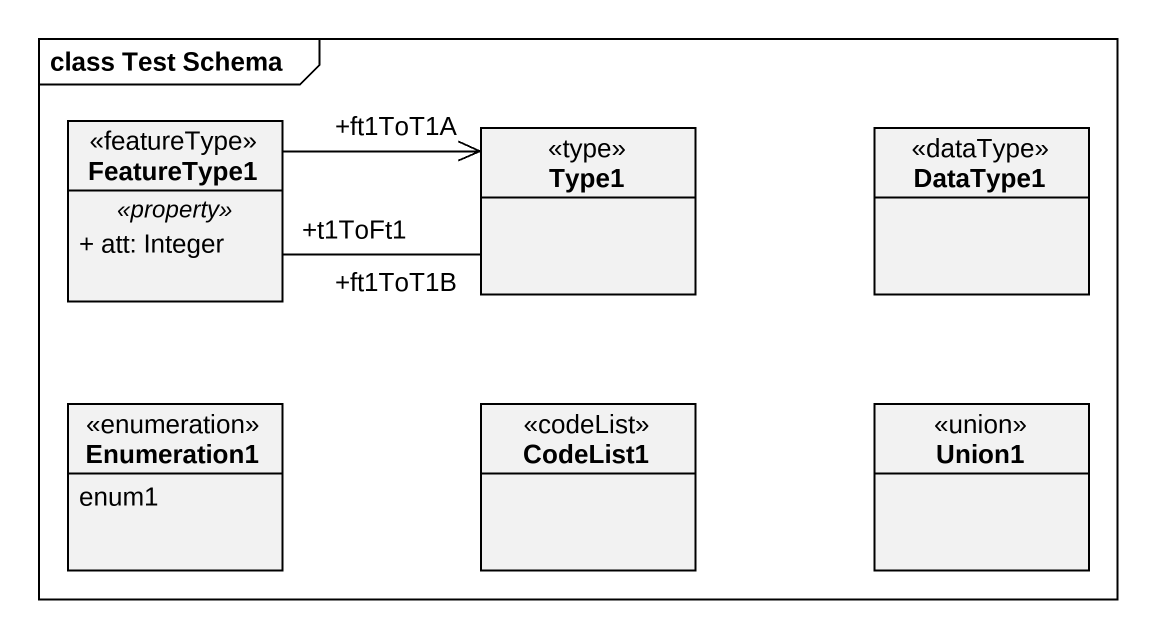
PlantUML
@startuml
mainframe class Test Schema
hide circle
hide empty members
skinparam classAttributeIconSize 0
class FeatureType1 <<featureType>> {
  .. <<property>> ..
  + att: Integer
}
class Type1 <<type>>
class DataType1 <<dataType>>
enum Enumeration1 {
  enum1
}
class CodeList1 <<codeList>>
class Union1 <<union>>
FeatureType1 -right-> "+ft1ToT1A" Type1
FeatureType1 "+t1ToFt1" -right- "+ft1ToT1B" Type1
@enduml
